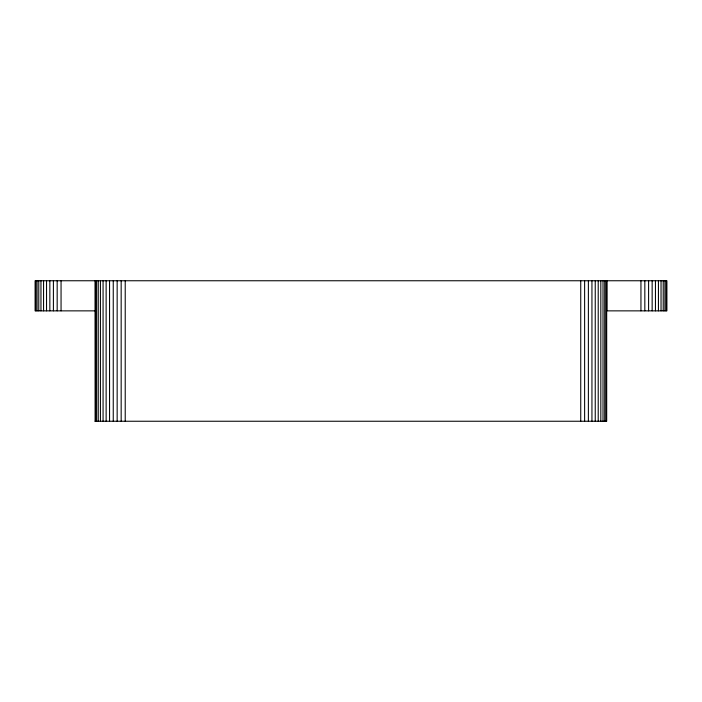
<?xml version="1.0" encoding="UTF-8"?>
<svg xmlns="http://www.w3.org/2000/svg" width="702" height="702" viewBox="0 0 702 702"><rect width="100%" height="100%" fill="white"/><g stroke="black" fill="none" stroke-linecap="round" stroke-linejoin="round"><path stroke-width="1.05" d="M95.112 310.863L35.1 310.863L35.1 280.756L666.9 280.756L666.9 310.863L606.888 310.863L606.888 280.756M95.024 421.244L606.695 421.244L606.695 280.756M666.18 280.756L666.18 310.863M664.943 280.756L664.943 310.863M663.223 280.756L663.223 310.863M661.038 280.756L661.038 310.863M658.432 280.756L658.432 310.863M655.449 280.756L655.449 310.863M652.149 280.756L652.149 310.863M648.595 280.756L648.595 310.863M644.831 280.756L644.831 310.863M640.944 280.756L640.944 310.863M605.966 280.756L605.966 421.244M604.738 280.756L604.738 421.244M603.009 280.756L603.009 421.244M600.824 280.756L600.824 421.244M598.218 280.756L598.218 421.244M595.243 280.756L595.243 421.244M591.944 280.756L591.944 421.244M588.381 280.756L588.381 421.244M584.626 280.756L584.626 421.244M580.738 280.756L580.738 421.244M125.219 280.756L125.219 421.244M121.165 280.756L121.165 421.244M117.155 280.756L117.155 421.244M113.25 280.756L113.25 421.244M109.556 280.756L109.556 421.244M106.134 280.756L106.134 421.244M103.071 280.756L103.071 421.244M100.421 280.756L100.421 421.244M98.254 280.756L98.254 421.244M96.613 280.756L96.613 421.244M95.525 280.756L95.525 421.244M95.024 280.756L95.112 421.244M61.056 280.756L61.056 310.863M57.169 280.756L57.169 310.863M53.405 280.756L53.405 310.863M49.851 280.756L49.851 310.863M46.551 280.756L46.551 310.863M43.568 280.756L43.568 310.863M40.962 280.756L40.962 310.863M38.777 280.756L38.777 310.863M37.057 280.756L37.057 310.863M35.82 280.756L35.82 310.863"/></g></svg>
